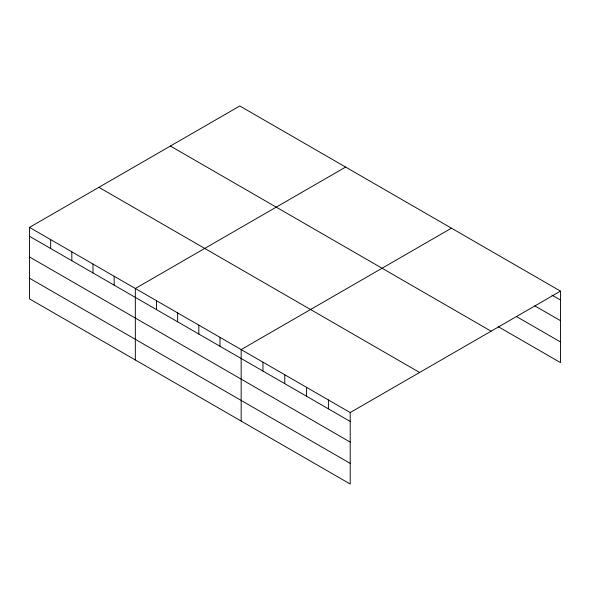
<?xml version="1.0" encoding="UTF-8"?>
<svg xmlns="http://www.w3.org/2000/svg" width="590" height="590" viewBox="0 0 590 590"><rect width="100%" height="100%" fill="white"/><g stroke="black" fill="none" stroke-linecap="round" stroke-linejoin="round"><path stroke-width="0.89" d="M350.202 442.094L350.202 412.543L29.5 227.386L29.5 298.872L350.202 484.029L350.202 442.094L29.5 256.945M498.189 326.646L560.5 362.614L560.5 291.128L239.798 105.971L29.5 227.386M345.629 167.073L135.331 288.488L135.331 359.974M451.461 228.175L241.163 349.582L241.163 421.076M350.202 412.543L560.5 291.128M551.93 295.081L560.5 300.03M534.798 305.849L560.5 320.687M516.884 316.786L560.5 341.964M170.399 146.032L491.101 331.189M98.899 187.318L419.601 372.474M29.5 236.288L350.202 421.444M29.5 278.222L350.202 463.379M328.394 399.946L328.394 408.855M306.586 387.357L306.586 396.266M284.778 374.768L284.778 383.67M262.97 362.179L262.97 371.081M219.996 337.369L219.996 346.271M198.83 325.149L198.83 334.051M177.664 312.929L177.664 321.83M156.498 300.708L156.498 309.61M114.165 276.268L114.165 285.169M92.999 264.047L92.999 272.949M71.833 251.827L71.833 260.728M50.666 239.606L50.666 248.508"/></g></svg>
